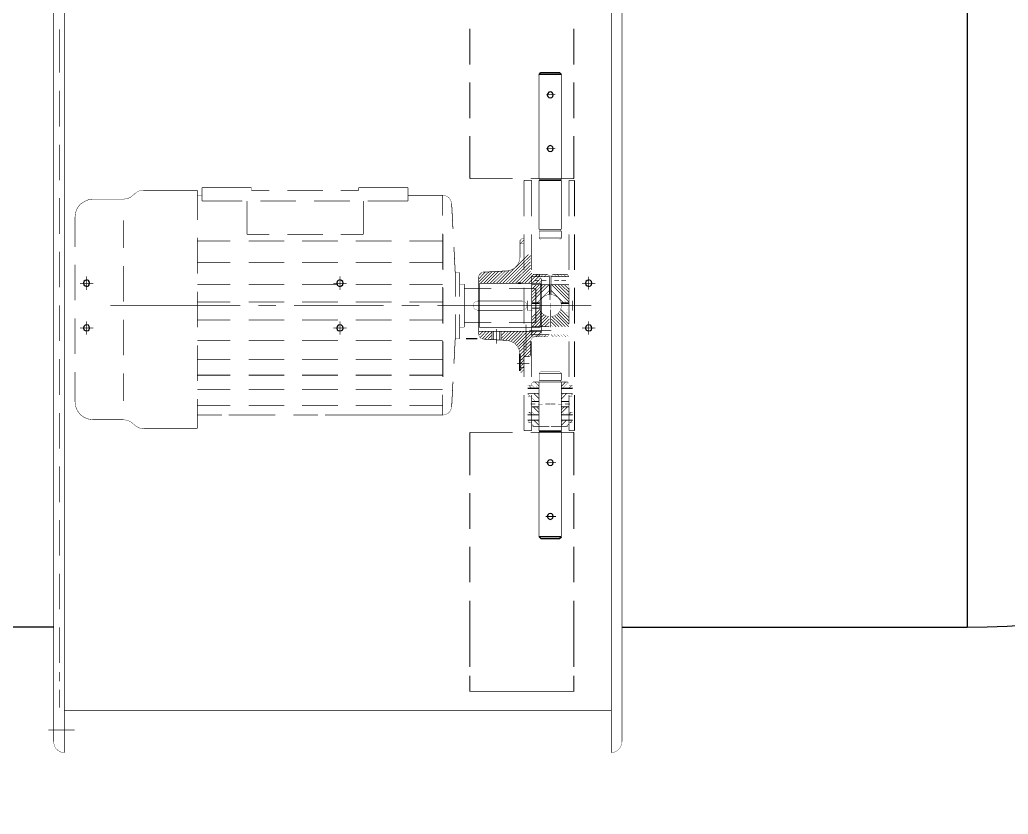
# Model space of a CAD drawing. Header units: millimetres. Extents: x -330573 to 5697, y 22061 to 198972.
# Drawn here: x -75845.2 to -75384.1, y 194787 to 195157.8 of the extents above; entities that cross this region are included whole.
import ezdxf

# ---------------------------------------------------------------- set-up
doc = ezdxf.new("R2010")
doc.units = ezdxf.units.MM
doc.layers.add('VL-AC-EQUIPMENT', color=5, linetype='Continuous', lineweight=25)
doc.layers.add('VL-AC-FA', color=3, linetype='Continuous', lineweight=18)

msp = doc.modelspace()

# ---------------------------------------------------------------- linework, layer by layer
at = {"layer": 'VL-AC-EQUIPMENT', "color": 5}
msp.add_line((-75631.94, 195008.86), (-75637.02, 195008.88), dxfattribs=at)
for points, const_width in [([(-75824.45, 194815.84), (-75824.45, 195232.9)], 0.321), ([(-75569.33, 194815.84), (-75569.33, 195232.9)], 0.321), ([(-75829.46, 194820.85), (-75829.46, 195227.89)], 0.321), ([(-75564.33, 194820.85), (-75564.33, 195227.89)], 0.321), ([(-75826.58, 195133.07), (-75826.58, 195153.38)], 0.321), ([(-75635.28, 195136.86), (-75635.28, 195153.69)], 0.321), ([(-75586.77, 195136.86), (-75586.77, 195153.69)], 0.321), ([(-75826.58, 195107.9), (-75826.58, 195124.73)], 0.321), ([(-75635.28, 195111.84), (-75635.28, 195128.52)], 0.321), ([(-75586.77, 195111.84), (-75586.77, 195128.52)], 0.321), ([(-75635.28, 195083.65), (-75635.28, 195103.51)], 0.321), ([(-75586.77, 195083.65), (-75586.77, 195103.51)], 0.321), ([(-75826.58, 195082.89), (-75826.58, 195099.56)], 0.321), ([(-75615.27, 195083.65), (-75635.28, 195083.65)], 0.321), ([(-75737.15, 195079.4), (-75760.2, 195079.4)], 0.321), ([(-75760.2, 195073.19), (-75760.2, 195079.4)], 0.321), ([(-75740.34, 195079.4), (-75757.01, 195079.4)], 0.321), ([(-75737.15, 195078.19), (-75737.15, 195079.4)], 0.121), ([(-75664.08, 195079.4), (-75687.13, 195079.4)], 0.321), ([(-75687.13, 195078.19), (-75687.13, 195079.4)], 0.321), ([(-75665.14, 195079.4), (-75681.97, 195079.4)], 0.321), ([(-75664.08, 195073.19), (-75664.08, 195079.4)], 0.321), ([(-75826.58, 195057.87), (-75826.58, 195074.55)], 0.321), ([(-75796.86, 195074.1), (-75811.11, 195074.1), (-75813.24, 195073.79), (-75815.21, 195072.88), (-75817.03, 195071.67), (-75818.39, 195069.85), (-75819.15, 195067.88), (-75819.45, 195065.76)], 0.211), ([(-75796.86, 195074.1), (-75795.04, 195074.25), (-75793.53, 195075.01), (-75792.16, 195076.07)], 0.169), ([(-75787.46, 195078.19), (-75789.28, 195078.04), (-75790.8, 195077.28), (-75792.16, 195076.07)], 0.169), ([(-75762.47, 195078.19), (-75787.46, 195078.19)], 0.321), ([(-75762.47, 195064.39), (-75762.47, 195078.19)], 0.321), ([(-75760.2, 195075.91), (-75762.47, 195075.91)], 0.227), ([(-75728.82, 195078.19), (-75737.15, 195078.19)], 0.321), ([(-75703.8, 195078.19), (-75720.48, 195078.19)], 0.321), ([(-75687.13, 195078.19), (-75695.46, 195078.19)], 0.321), ([(-75648.01, 195075.91), (-75664.08, 195075.91)], 0.321), ([(-75648.01, 195066.36), (-75648.01, 195075.91)], 0.321), ([(-75643.77, 195072.12), (-75644.22, 195073.64), (-75645.13, 195074.85), (-75646.5, 195075.61), (-75648.01, 195075.91)], 0.152), ([(-75741.4, 195073.19), (-75760.2, 195073.19)], 0.321), ([(-75739.28, 195073.19), (-75739.28, 195057.72)], 0.321), ([(-75716.39, 195073.19), (-75733.06, 195073.19)], 0.321), ([(-75691.22, 195073.19), (-75708.05, 195073.19)], 0.321), ([(-75685, 195073.19), (-75685, 195057.72)], 0.321), ([(-75664.08, 195073.19), (-75682.88, 195073.19)], 0.321), ([(-75643.16, 195060.15), (-75643.77, 195072.12)], 0.321), ([(-75819.45, 195051.81), (-75819.45, 195065.76)], 0.321), ([(-75796.86, 195051.2), (-75796.86, 195064.24)], 0.321), ([(-75762.47, 195039.23), (-75762.47, 195056.06)], 0.321), ([(-75728.82, 195057.72), (-75739.28, 195057.72)], 0.321), ([(-75703.8, 195057.72), (-75720.48, 195057.72)], 0.321), ([(-75685, 195057.72), (-75695.46, 195057.72)], 0.321), ([(-75648.01, 195041.35), (-75648.01, 195058.03)], 0.321), ([(-75647.86, 195041.05), (-75647.86, 195057.72)], 0.321), ([(-75762.47, 195054.54), (-75747.01, 195054.54)], 0.321), ([(-75738.52, 195054.54), (-75721.84, 195054.54)], 0.321), ([(-75713.5, 195054.54), (-75696.83, 195054.54)], 0.321), ([(-75688.49, 195054.54), (-75671.81, 195054.54)], 0.321), ([(-75663.48, 195054.54), (-75648.01, 195054.54)], 0.321), ([(-75642.1, 195039.83), (-75642.71, 195051.81)], 0.321), ([(-75826.58, 195032.86), (-75826.58, 195049.54)], 0.321), ([(-75819.45, 195026.8), (-75819.45, 195043.47)], 0.321), ([(-75796.86, 195026.19), (-75796.86, 195042.87)], 0.321), ([(-75762.47, 195044.53), (-75747.01, 195044.53)], 0.321), ([(-75738.52, 195044.53), (-75721.84, 195044.53)], 0.321), ([(-75713.5, 195044.53), (-75696.83, 195044.53)], 0.321), ([(-75688.49, 195044.53), (-75671.81, 195044.53)], 0.321), ([(-75663.48, 195044.53), (-75648.01, 195044.53)], 0.321), ([(-75813.99, 195031.65), (-75813.99, 195038.01)], 0.321), ([(-75813.99, 195031.8), (-75813.99, 195037.86)], 0.321), ([(-75695.92, 195031.65), (-75695.92, 195038.01)], 0.321), ([(-75695.92, 195031.8), (-75695.92, 195038.01)], 0.321), ([(-75642.1, 195039.83), (-75642.1, 195028.62)], 0.321), ([(-75639.98, 195039.83), (-75642.1, 195039.83)], 0.212), ([(-75639.98, 195028.62), (-75639.98, 195039.83)], 0.321), ([(-75628, 195040.14), (-75631.19, 195036.8)], 0.321), ([(-75626.33, 195040.14), (-75631.19, 195035.44)], 0.321), ([(-75631.19, 195010.88), (-75631.19, 195038.01)], 0.321), ([(-75629.52, 195039.99), (-75631.19, 195038.32)], 0.236), ([(-75629.06, 195039.99), (-75630.12, 195039.68), (-75630.88, 195038.92), (-75631.19, 195038.01)], 0.0959), ([(-75624.82, 195040.29), (-75630.28, 195034.83)], 0.321), ([(-75629.06, 195039.99), (-75617.85, 195040.59)], 0.321), ([(-75623.3, 195040.29), (-75628.76, 195034.83)], 0.321), ([(-75621.79, 195040.44), (-75627.4, 195034.83)], 0.321), ([(-75620.12, 195040.44), (-75625.88, 195034.83)], 0.321), ([(-75618.6, 195040.59), (-75624.36, 195034.83)], 0.321), ([(-75616.94, 195040.74), (-75622.85, 195034.83)], 0.321), ([(-75817.18, 195034.83), (-75810.96, 195034.83)], 0.321), ([(-75816.42, 195034.83), (-75811.57, 195034.83)], 0.321), ([(-75812.17, 195034.83), (-75815.96, 195034.83)], 0.321), ([(-75813.99, 195033.01), (-75813.99, 195036.65)], 0.321), ([(-75762.47, 195034.38), (-75747.01, 195034.38)], 0.321), ([(-75738.52, 195034.38), (-75721.84, 195034.38)], 0.321), ([(-75713.5, 195034.38), (-75696.83, 195034.38)], 0.321), ([(-75698.95, 195034.83), (-75692.74, 195034.83)], 0.321), ([(-75698.34, 195034.83), (-75693.34, 195034.83)], 0.321), ([(-75697.74, 195034.83), (-75693.95, 195034.83)], 0.321), ([(-75695.92, 195033.01), (-75695.92, 195036.65)], 0.321), ([(-75688.49, 195034.38), (-75671.81, 195034.38)], 0.321), ([(-75663.48, 195034.38), (-75648.01, 195034.38)], 0.321), ([(-75648.01, 195016.18), (-75648.01, 195033.01)], 0.321), ([(-75647.86, 195016.03), (-75647.86, 195032.71)], 0.321), ([(-75637.86, 195014.37), (-75637.86, 195034.38), (-75639.98, 195034.38)], 0.212), ([(-75630.73, 195034.83), (-75631.19, 195035.29)], 0.0643), ([(-75630.73, 195014.21), (-75630.73, 195034.83)], 0.321), ([(-75762.47, 195014.21), (-75762.47, 195030.89)], 0.321), ([(-75625.27, 195032.25), (-75637.86, 195032.25)], 0.321), ([(-75826.58, 195007.85), (-75826.58, 195024.52)], 0.321), ([(-75794.44, 195024.37), (-75802.93, 195024.37)], 0.321), ([(-75742.31, 195024.37), (-75794.5, 195024.37)], 0.321), ([(-75762.47, 195026.04), (-75747.01, 195026.04)], 0.321), ([(-75738.52, 195026.04), (-75721.84, 195026.04)], 0.321), ([(-75725.63, 195024.37), (-75733.97, 195024.37)], 0.321), ([(-75675.45, 195024.37), (-75717.29, 195024.37)], 0.321), ([(-75713.5, 195026.04), (-75696.83, 195026.04)], 0.321), ([(-75688.49, 195026.04), (-75671.81, 195026.04)], 0.321), ([(-75658.78, 195024.37), (-75667.12, 195024.37)], 0.321), ([(-75663.48, 195026.04), (-75648.01, 195026.04)], 0.321), ([(-75631.64, 195026.49), (-75632.7, 195026.19), (-75633.46, 195025.43), (-75633.61, 195024.37), (-75633.46, 195023.31), (-75632.7, 195022.55), (-75631.64, 195022.25)], 0.107), ([(-75642.1, 195020.28), (-75642.1, 195008.91)], 0.321), ([(-75639.98, 195008.91), (-75639.98, 195020.28)], 0.321), ([(-75819.45, 195001.78), (-75819.45, 195018.46)], 0.321), ([(-75813.99, 195010.88), (-75813.99, 195017.09)], 0.321), ([(-75813.99, 195011.94), (-75813.99, 195016.03)], 0.321), ([(-75813.99, 195012.09), (-75813.99, 195015.73)], 0.321), ([(-75796.86, 195001.18), (-75796.86, 195017.85)], 0.321), ([(-75762.47, 195017.7), (-75747.01, 195017.7)], 0.321), ([(-75738.52, 195017.7), (-75721.84, 195017.7)], 0.321), ([(-75713.5, 195017.7), (-75696.83, 195017.7)], 0.321), ([(-75695.92, 195010.88), (-75695.92, 195017.09)], 0.321), ([(-75695.92, 195011.94), (-75695.92, 195016.03)], 0.321), ([(-75695.92, 195012.09), (-75695.92, 195015.73)], 0.321), ([(-75688.49, 195017.7), (-75671.81, 195017.7)], 0.321), ([(-75663.48, 195017.7), (-75648.01, 195017.7)], 0.321), ([(-75637.86, 195014.37), (-75639.98, 195014.37)], 0.212), ([(-75625.27, 195016.49), (-75637.86, 195016.49)], 0.321), ([(-75630.73, 195014.21), (-75631.19, 195013.76)], 0.0643), ([(-75817.18, 195013.91), (-75810.96, 195013.91)], 0.321), ([(-75816.42, 195013.91), (-75811.57, 195013.91)], 0.321), ([(-75812.17, 195013.91), (-75815.96, 195013.91)], 0.321), ([(-75698.95, 195013.91), (-75692.74, 195013.91)], 0.321), ([(-75698.34, 195013.91), (-75693.34, 195013.91)], 0.321), ([(-75697.74, 195013.91), (-75693.95, 195013.91)], 0.321), ([(-75629.06, 195012.39), (-75631.19, 195010.42)], 0.29), ([(-75631.19, 195010.88), (-75630.88, 195009.82), (-75630.12, 195009.06), (-75629.06, 195008.76)], 0.107), ([(-75630.58, 195012.39), (-75631.19, 195011.79)], 0.0858), ([(-75627.7, 195012.39), (-75630.58, 195009.36)], 0.321), ([(-75626.18, 195012.39), (-75629.67, 195008.76)], 0.321), ([(-75624.97, 195012.09), (-75628.31, 195008.76)], 0.321), ([(-75624.97, 195010.73), (-75626.94, 195008.6)], 0.29), ([(-75624.97, 195008.45), (-75624.97, 195012.39)], 0.321), ([(-75624.36, 195008.45), (-75624.36, 195012.39)], 0.321), ([(-75622.85, 195006.63), (-75622.85, 195013.46)], 0.321), ([(-75621.33, 195008.3), (-75621.33, 195012.39)], 0.321), ([(-75617.24, 195012.39), (-75620.73, 195008.91)], 0.321), ([(-75620.73, 195008.3), (-75620.73, 195012.39)], 0.321), ([(-75618.75, 195012.39), (-75620.73, 195010.42)], 0.279), ([(-75620.27, 195012.39), (-75620.73, 195011.94)], 0.0643), ([(-75615.87, 195012.39), (-75619.97, 195008.3)], 0.321), ([(-75614.36, 195012.39), (-75618.6, 195008.15)], 0.321), ([(-75612.84, 195012.39), (-75617.24, 195008)], 0.321), ([(-75762.47, 195008), (-75747.01, 195008)], 0.321), ([(-75762.47, 194989.2), (-75762.47, 195005.88)], 0.321), ([(-75738.52, 195008), (-75721.84, 195008)], 0.321), ([(-75713.5, 195008), (-75696.83, 195008)], 0.321), ([(-75688.49, 195008), (-75671.81, 195008)], 0.321), ([(-75663.48, 195008), (-75648.01, 195008)], 0.321), ([(-75648.01, 194991.17), (-75648.01, 195007.85)], 0.321), ([(-75647.86, 194991.02), (-75647.86, 195007.69)], 0.321), ([(-75642.1, 195008.91), (-75642.71, 194997.23)], 0.321), ([(-75639.98, 195008.91), (-75642.1, 195008.91)], 0.212), ([(-75629.06, 195008.76), (-75617.85, 195008.15)], 0.321), ([(-75624.97, 195009.21), (-75625.58, 195008.6)], 0.0858), ([(-75826.58, 194982.68), (-75826.58, 194999.51)], 0.321), ([(-75762.47, 194999.21), (-75747.01, 194999.21)], 0.321), ([(-75738.52, 194999.21), (-75721.84, 194999.21)], 0.321), ([(-75713.5, 194999.21), (-75696.83, 194999.21)], 0.321), ([(-75688.49, 194999.21), (-75671.81, 194999.21)], 0.321), ([(-75663.48, 194999.21), (-75648.01, 194999.21)], 0.321), ([(-75819.45, 194979.5), (-75819.45, 194993.44)], 0.321), ([(-75796.86, 194979.95), (-75796.86, 194992.84)], 0.321), ([(-75762.47, 194991.93), (-75747.01, 194991.93)], 0.321), ([(-75738.52, 194991.93), (-75721.84, 194991.93)], 0.321), ([(-75713.5, 194991.93), (-75696.83, 194991.93)], 0.321), ([(-75688.49, 194991.93), (-75671.81, 194991.93)], 0.321), ([(-75663.48, 194991.93), (-75648.01, 194991.93)], 0.321), ([(-75643.16, 194988.9), (-75643.77, 194977.07)], 0.321), ([(-75762.47, 194985.11), (-75747.01, 194985.11)], 0.321), ([(-75738.52, 194985.11), (-75721.84, 194985.11)], 0.321), ([(-75713.5, 194985.11), (-75696.83, 194985.11)], 0.321), ([(-75688.49, 194985.11), (-75671.81, 194985.11)], 0.321), ([(-75663.48, 194985.11), (-75648.01, 194985.11)], 0.321), ([(-75648.01, 194973.28), (-75648.01, 194982.83)], 0.321), ([(-75819.45, 194979.5), (-75819.15, 194977.37), (-75818.39, 194975.4), (-75817.03, 194973.58), (-75815.21, 194972.22), (-75813.24, 194971.46), (-75811.11, 194971.16)], 0.211), ([(-75762.47, 194967.07), (-75762.47, 194980.86)], 0.321), ([(-75762.47, 194977.83), (-75747.01, 194977.83)], 0.321), ([(-75738.52, 194977.83), (-75721.84, 194977.83)], 0.321), ([(-75713.5, 194977.83), (-75696.83, 194977.83)], 0.321), ([(-75688.49, 194977.83), (-75671.81, 194977.83)], 0.321), ([(-75663.48, 194977.83), (-75648.01, 194977.83)], 0.321), ([(-75826.58, 194957.67), (-75826.58, 194974.34)], 0.321), ([(-75750.95, 194973.28), (-75762.47, 194973.28)], 0.321), ([(-75739.43, 194973.28), (-75747.77, 194973.28)], 0.321), ([(-75725.94, 194973.28), (-75742.61, 194973.28)], 0.321), ([(-75706.08, 194973.28), (-75717.6, 194973.28)], 0.321), ([(-75648.01, 194973.28), (-75702.84, 194973.28)], 0.321), ([(-75648.01, 194973.28), (-75646.5, 194973.58), (-75645.13, 194974.34), (-75644.22, 194975.56), (-75643.77, 194977.07)], 0.152), ([(-75796.86, 194971.16), (-75811.11, 194971.16)], 0.321), ([(-75792.16, 194969.04), (-75793.53, 194970.25), (-75795.04, 194970.86), (-75796.86, 194971.16)], 0.163), ([(-75792.16, 194969.04), (-75790.8, 194967.98), (-75789.28, 194967.22), (-75787.46, 194967.07)], 0.169), ([(-75762.47, 194967.07), (-75787.46, 194967.07)], 0.321), ([(-75635.28, 194965.25), (-75635.28, 194945.24)], 0.321), ([(-75615.27, 194965.25), (-75635.28, 194965.25)], 0.321), ([(-75586.77, 194965.25), (-75586.77, 194945.24)], 0.321), ([(-75826.58, 194932.65), (-75826.58, 194949.33)], 0.321), ([(-75635.28, 194936.9), (-75635.28, 194920.22)], 0.321), ([(-75586.77, 194936.9), (-75586.77, 194920.22)], 0.321), ([(-75826.58, 194907.64), (-75826.58, 194924.31)], 0.321), ([(-75635.28, 194911.88), (-75635.28, 194895.21)], 0.321), ([(-75586.77, 194911.88), (-75586.77, 194895.21)], 0.321), ([(-75826.58, 194882.62), (-75826.58, 194899.3)], 0.321), ([(-75635.28, 194886.72), (-75635.28, 194855.68)], 0.321), ([(-75586.77, 194886.72), (-75586.77, 194855.68)], 0.321), ([(-75826.58, 194857.61), (-75826.58, 194874.29)], 0.321), ([(-75826.58, 194853.44), (-75826.58, 194849.12)], 0.321), ([(-75586.77, 194851.66), (-75586.77, 194844.37), (-75635.28, 194844.37), (-75635.28, 194851.66)], 0.321), ([(-75826.58, 194836.77), (-75826.58, 194845.1)], 0.321), ([(-75824.45, 194835.4), (-75569.33, 194835.4)], 0.321), ([(-75819.6, 194826.3), (-75831.88, 194826.3)], 0.321), ([(-75829.46, 194820.85), (-75829.15, 194819.33), (-75828.55, 194817.82), (-75827.33, 194816.75), (-75825.97, 194816), (-75824.45, 194815.84)], 0.152), ([(-75569.33, 194815.84), (-75567.82, 194816), (-75566.45, 194816.75), (-75565.39, 194817.82), (-75564.63, 194819.33), (-75564.33, 194820.85)], 0.15), ([(-75569.33, 194815.84), (-75569.33, 194815.69)], 0.0152)]:
    msp.add_lwpolyline(points, dxfattribs=dict(at, const_width=const_width))
at = {"layer": 'VL-AC-EQUIPMENT', "color": 7}
for points, const_width in [([(-75602.99, 195132.31), (-75602.99, 195083.65)], 0.321), ([(-75592.53, 195132.31), (-75592.53, 195083.65)], 0.321), ([(-75595.41, 195122.76), (-75599.65, 195122.76)], 0.321), ([(-75595.41, 195097.75), (-75599.65, 195097.75)], 0.321), ([(-75586.77, 195083.65), (-75606.93, 195083.65)], 0.321), ([(-75592.53, 195083.65), (-75602.99, 195083.65)], 0.321), ([(-75602.99, 195083.65), (-75592.53, 195083.65)], 0.321), ([(-75602.69, 195083.65), (-75602.69, 195082.89)], 0.0758), ([(-75592.83, 195083.65), (-75592.83, 195082.89)], 0.0758), ([(-75609.96, 195066.06), (-75609.96, 195082.89)], 0.321), ([(-75609.96, 195082.89), (-75606.48, 195082.89)], 0.321), ([(-75606.48, 195066.06), (-75606.48, 195082.89)], 0.321), ([(-75602.99, 195082.89), (-75602.99, 195060)], 0.321), ([(-75592.53, 195082.89), (-75592.53, 195060)], 0.321), ([(-75589.04, 195066.06), (-75589.04, 195082.89)], 0.321), ([(-75589.04, 195082.89), (-75586.46, 195082.89)], 0.258), ([(-75586.46, 195066.06), (-75586.46, 195082.89)], 0.321), ([(-75610.87, 195055.75), (-75611.93, 195054.54)], 0.161), ([(-75611.17, 195055.75), (-75611.78, 195055.45), (-75611.93, 195054.84)], 0.0625), ([(-75611.17, 195055.75), (-75609.96, 195055.75)], 0.121), ([(-75609.96, 195041.05), (-75609.96, 195057.72)], 0.321), ([(-75609.96, 195048.17), (-75609.96, 195055.75)], 0.321), ([(-75606.48, 195041.05), (-75606.48, 195057.72)], 0.321), ([(-75592.53, 195060), (-75602.99, 195060)], 0.321), ([(-75602.99, 195060), (-75592.53, 195060)], 0.321), ([(-75592.53, 195059.24), (-75602.99, 195059.24)], 0.321), ([(-75592.53, 195059.24), (-75602.99, 195059.24)], 0.321), ([(-75602.99, 195055.9), (-75592.53, 195055.9)], 0.321), ([(-75602.23, 195055.15), (-75602.99, 195055.9), (-75602.99, 195059.24)], 0.107), ([(-75602.69, 195060), (-75602.69, 195059.24)], 0.0758), ([(-75593.29, 195059.24), (-75602.23, 195059.24)], 0.321), ([(-75602.23, 195055.15), (-75593.44, 195055.15), (-75592.53, 195055.9)], 0.118), ([(-75592.83, 195060), (-75592.83, 195059.24)], 0.0758), ([(-75592.53, 195059.24), (-75592.53, 195055.9)], 0.321), ([(-75589.04, 195041.05), (-75589.04, 195057.72)], 0.321), ([(-75586.46, 195041.05), (-75586.46, 195057.72)], 0.321), ([(-75611.93, 195046.81), (-75611.93, 195054.84)], 0.321), ([(-75609.96, 195053.33), (-75611.93, 195053.33)], 0.197), ([(-75609.96, 195055.15), (-75611.78, 195053.33)], 0.257), ([(-75609.96, 195053.78), (-75610.27, 195053.33)], 0.0547), ([(-75607.99, 195048.17), (-75621.48, 195034.83)], 0.321), ([(-75606.93, 195047.72), (-75619.97, 195034.83)], 0.321), ([(-75606.93, 195046.35), (-75618.45, 195034.83)], 0.321), ([(-75617.85, 195040.59), (-75616.03, 195041.05), (-75614.36, 195041.96), (-75613.15, 195043.32), (-75612.24, 195044.99), (-75611.93, 195046.81)], 0.183), ([(-75606.93, 195044.84), (-75616.94, 195034.83)], 0.321), ([(-75606.93, 195043.32), (-75615.57, 195034.83)], 0.321), ([(-75606.93, 195041.96), (-75614.06, 195034.83)], 0.321), ([(-75606.93, 195040.44), (-75612.54, 195034.83)], 0.321), ([(-75606.32, 195039.53), (-75611.02, 195034.83)], 0.321), ([(-75605.41, 195039.08), (-75609.66, 195034.83)], 0.321), ([(-75603.75, 195038.92), (-75607.99, 195034.83)], 0.321), ([(-75606.48, 195038.32), (-75606.48, 195010.42)], 0.321), ([(-75606.48, 195037.86), (-75598.14, 195037.86)], 0.321), ([(-75605.41, 195038.92), (-75606.48, 195037.86)], 0.15), ([(-75602.53, 195038.47), (-75606.17, 195034.83)], 0.321), ([(-75605.87, 195038.92), (-75598.9, 195038.92)], 0.321), ([(-75604.05, 195038.92), (-75605.11, 195037.86)], 0.15), ([(-75602.08, 195037.41), (-75604.5, 195034.83)], 0.321), ([(-75602.53, 195038.92), (-75603.59, 195037.86)], 0.15), ([(-75601.02, 195038.92), (-75602.23, 195037.86)], 0.161), ([(-75599.5, 195038.92), (-75600.71, 195037.86)], 0.161), ([(-75598.44, 195038.62), (-75599.2, 195037.86)], 0.107), ([(-75598.9, 195038.92), (-75598.14, 195038.32)], 0.0971), ([(-75598.14, 195038.32), (-75598.14, 195029.53)], 0.321), ([(-75597.38, 195038.32), (-75597.38, 195029.53)], 0.321), ([(-75589.04, 195037.86), (-75597.38, 195037.86)], 0.321), ([(-75596.77, 195038.92), (-75597.38, 195038.32)], 0.0858), ([(-75597.08, 195038.62), (-75596.32, 195037.86)], 0.107), ([(-75589.65, 195038.92), (-75596.77, 195038.92)], 0.321), ([(-75596.01, 195038.92), (-75594.8, 195037.86)], 0.161), ([(-75594.5, 195038.92), (-75593.44, 195037.86)], 0.15), ([(-75592.98, 195038.92), (-75591.92, 195037.86)], 0.15), ([(-75591.62, 195038.92), (-75590.41, 195037.86)], 0.161), ([(-75590.1, 195038.92), (-75589.04, 195037.86)], 0.15), ([(-75589.04, 195010.42), (-75589.04, 195038.32), (-75589.65, 195038.92)], 0.0858), ([(-75579.79, 195031.8), (-75579.79, 195037.86)], 0.321), ([(-75630.73, 195034.83), (-75602.38, 195034.83)], 0.321), ([(-75609.96, 195016.03), (-75609.96, 195032.71)], 0.321), ([(-75607.54, 195036.04), (-75606.32, 195036.04)], 0.121), ([(-75598.29, 195034.22), (-75606.48, 195026.04)], 0.321), ([(-75599.8, 195034.22), (-75606.48, 195027.55)], 0.321), ([(-75601.32, 195034.22), (-75606.48, 195029.07)], 0.321), ([(-75602.84, 195034.22), (-75606.48, 195030.59)], 0.321), ([(-75604.2, 195034.22), (-75606.48, 195031.95)], 0.321), ([(-75606.48, 195034.22), (-75598.14, 195034.22)], 0.321), ([(-75606.48, 195016.03), (-75606.48, 195032.71)], 0.321), ([(-75605.72, 195034.22), (-75606.48, 195033.47)], 0.107), ([(-75605.87, 195036.04), (-75605.57, 195036.04)], 0.0303), ([(-75598.14, 195033.01), (-75605.57, 195025.58), (-75605.72, 195025.58)], 0.0152), ([(-75605.11, 195036.04), (-75602.99, 195036.04)], 0.212), ([(-75601.93, 195035.89), (-75603.14, 195034.83)], 0.161), ([(-75602.53, 195036.04), (-75602.23, 195036.04)], 0.0303), ([(-75602.38, 195014.21), (-75602.38, 195034.83)], 0.321), ([(-75602.38, 195034.83), (-75601.93, 195035.29)], 0.0643), ([(-75601.93, 195011.79), (-75601.93, 195036.95)], 0.321), ([(-75601.78, 195036.04), (-75599.65, 195036.04)], 0.212), ([(-75599.2, 195036.04), (-75598.9, 195036.04)], 0.0303), ([(-75598.44, 195036.04), (-75597.23, 195036.04)], 0.121), ([(-75597.08, 195036.04), (-75598.29, 195036.04)], 0.121), ([(-75597.83, 195026.95), (-75597.83, 195034.38)], 0.321), ([(-75597.83, 195026.95), (-75597.83, 195034.38)], 0.321), ([(-75589.04, 195034.22), (-75597.38, 195034.22)], 0.321), ([(-75597.23, 195034.22), (-75589.04, 195026.04)], 0.321), ([(-75597.38, 195033.01), (-75590.1, 195025.58), (-75589.95, 195025.58)], 0.0152), ([(-75596.32, 195036.04), (-75596.77, 195036.04)], 0.0455), ([(-75593.74, 195036.04), (-75595.86, 195036.04)], 0.212), ([(-75595.71, 195034.22), (-75589.04, 195027.55)], 0.321), ([(-75594.2, 195034.22), (-75589.04, 195029.07)], 0.321), ([(-75592.98, 195036.04), (-75593.44, 195036.04)], 0.0455), ([(-75592.83, 195034.22), (-75589.04, 195030.59)], 0.321), ([(-75590.41, 195036.04), (-75592.53, 195036.04)], 0.212), ([(-75591.31, 195034.22), (-75589.04, 195031.95)], 0.321), ([(-75589.65, 195036.04), (-75590.1, 195036.04)], 0.0455), ([(-75589.8, 195034.22), (-75589.04, 195033.47)], 0.107), ([(-75587.98, 195036.04), (-75589.19, 195036.04)], 0.121), ([(-75589.04, 195016.03), (-75589.04, 195032.71)], 0.321), ([(-75586.46, 195016.03), (-75586.46, 195032.71)], 0.321), ([(-75582.98, 195034.83), (-75576.76, 195034.83)], 0.321), ([(-75581.76, 195034.83), (-75577.97, 195034.83)], 0.321), ([(-75579.79, 195033.01), (-75579.79, 195036.65)], 0.321), ([(-75604.5, 195032.25), (-75616.94, 195032.25)], 0.321), ([(-75604.5, 195016.49), (-75604.5, 195032.25)], 0.321), ([(-75598.14, 195031.5), (-75604.05, 195025.58)], 0.321), ([(-75598.29, 195029.53), (-75599.96, 195029.22), (-75601.32, 195028.16), (-75602.38, 195026.8), (-75602.99, 195025.28), (-75602.99, 195023.46), (-75602.38, 195021.95), (-75601.32, 195020.58), (-75599.96, 195019.67), (-75598.29, 195019.22)], 0.163), ([(-75598.14, 195029.98), (-75598.74, 195029.53)], 0.0758), ([(-75597.38, 195031.5), (-75591.47, 195025.58)], 0.321), ([(-75597.38, 195019.22), (-75595.71, 195019.67), (-75594.2, 195020.58), (-75593.13, 195021.95), (-75592.68, 195023.46), (-75592.68, 195025.28), (-75593.13, 195026.8), (-75594.2, 195028.16), (-75595.71, 195029.22), (-75597.38, 195029.53)], 0.158), ([(-75597.38, 195029.98), (-75596.92, 195029.53)], 0.0643), ([(-75592.68, 195023.76), (-75592.68, 195025.28), (-75593.13, 195026.8), (-75594.2, 195028.16), (-75595.41, 195029.07)], 0.152), ([(-75610.72, 195026.49), (-75631.64, 195026.49)], 0.321), ([(-75616.63, 195024.37), (-75578.58, 195024.37)], 0.321), ([(-75610.72, 195022.25), (-75609.66, 195022.55), (-75608.9, 195023.31), (-75608.6, 195024.37), (-75608.9, 195025.43), (-75609.66, 195026.19), (-75610.72, 195026.49)], 0.107), ([(-75608.29, 195026.64), (-75608.29, 195022.1)], 0.321), ([(-75599.8, 195024.37), (-75608.29, 195024.37)], 0.321), ([(-75608.29, 195026.64), (-75607.99, 195026.95), (-75606.48, 195026.95)], 0.0429), ([(-75602.84, 195023.31), (-75606.48, 195023.31)], 0.321), ([(-75602.84, 195023.16), (-75606.48, 195023.16)], 0.321), ([(-75603.44, 195023.31), (-75603.59, 195023.16), (-75606.48, 195020.13)], 0.0214), ([(-75606.48, 195021.64), (-75605.11, 195023.16), (-75604.96, 195023.31)], 0.0214), ([(-75606.48, 195023.31), (-75606.48, 195023.16)], 0.0152), ([(-75602.99, 195024.98), (-75602.84, 195023.46), (-75602.38, 195021.95), (-75601.47, 195020.73), (-75600.26, 195019.82)], 0.152), ([(-75592.07, 195024.37), (-75600.41, 195024.37)], 0.321), ([(-75596.77, 195024.37), (-75599.2, 195024.37)], 0.243), ([(-75598.9, 195024.37), (-75596.32, 195024.37)], 0.258), ([(-75597.83, 195025.58), (-75597.83, 195023.16)], 0.243), ([(-75597.83, 195025.58), (-75597.83, 195023.16)], 0.243), ([(-75595.86, 195024.37), (-75587.22, 195024.37)], 0.321), ([(-75592.07, 195023.31), (-75591.92, 195023.16), (-75589.04, 195020.13)], 0.0214), ([(-75589.04, 195021.64), (-75590.41, 195023.16), (-75590.56, 195023.31)], 0.0214), ([(-75589.19, 195023.31), (-75589.04, 195023.16)], 0.0214), ([(-75587.37, 195026.64), (-75587.52, 195026.95), (-75589.04, 195026.95)], 0.0339), ([(-75587.37, 195026.64), (-75587.37, 195022.1)], 0.321), ([(-75610.72, 195022.25), (-75631.64, 195022.25)], 0.321), ([(-75608.29, 195022.1), (-75607.99, 195021.95), (-75606.48, 195021.95)], 0.0339), ([(-75602.69, 195022.55), (-75606.48, 195018.76)], 0.321), ([(-75602.23, 195021.64), (-75606.48, 195017.25)], 0.321), ([(-75601.62, 195020.73), (-75606.48, 195015.73)], 0.321), ([(-75600.71, 195020.13), (-75606.32, 195014.52)], 0.321), ([(-75599.8, 195019.52), (-75604.96, 195014.52)], 0.321), ([(-75598.59, 195019.22), (-75603.44, 195014.52)], 0.321), ([(-75597.53, 195022.55), (-75597.53, 195014.21)], 0.321), ([(-75596.92, 195019.22), (-75592.07, 195014.52)], 0.321), ([(-75595.71, 195019.52), (-75590.71, 195014.52)], 0.321), ([(-75594.8, 195020.13), (-75589.19, 195014.52)], 0.321), ([(-75594.04, 195020.73), (-75589.04, 195015.73)], 0.321), ([(-75593.44, 195021.64), (-75589.04, 195017.25)], 0.321), ([(-75592.83, 195022.55), (-75589.04, 195018.76)], 0.321), ([(-75602.38, 195014.21), (-75630.73, 195014.21)], 0.321), ([(-75604.5, 195016.49), (-75616.94, 195016.49)], 0.321), ([(-75609.05, 195003.15), (-75609.05, 195015.43)], 0.321), ([(-75606.48, 195010.42), (-75606.48, 195016.03)], 0.321), ([(-75606.48, 195014.52), (-75598.14, 195014.52)], 0.321), ([(-75598.14, 195018.16), (-75601.93, 195014.52)], 0.321), ([(-75598.14, 195016.79), (-75600.41, 195014.52)], 0.321), ([(-75598.14, 195015.27), (-75599.05, 195014.52)], 0.118), ([(-75597.38, 195018.16), (-75593.59, 195014.52)], 0.321), ([(-75597.38, 195016.79), (-75595.1, 195014.52)], 0.321), ([(-75597.38, 195015.27), (-75596.62, 195014.52)], 0.107), ([(-75579.79, 195010.88), (-75579.79, 195017.09)], 0.321), ([(-75579.79, 195012.09), (-75579.79, 195015.73)], 0.321), ([(-75631.19, 195012.39), (-75601.93, 195012.39)], 0.321), ([(-75611.48, 195012.39), (-75616.03, 195007.69)], 0.321), ([(-75609.96, 195012.39), (-75614.96, 195007.24)], 0.321), ([(-75608.45, 195012.39), (-75614.21, 195006.63)], 0.321), ([(-75606.93, 195012.39), (-75613.45, 195005.88)], 0.321), ([(-75605.57, 195012.39), (-75612.84, 195004.97)], 0.321), ([(-75604.05, 195012.39), (-75612.39, 195004.06)], 0.321), ([(-75607.54, 195012.7), (-75597.23, 195012.7)], 0.321), ([(-75604.81, 195009.82), (-75605.87, 195009.51), (-75606.63, 195008.76), (-75606.93, 195007.69)], 0.107), ([(-75606.48, 195010.88), (-75598.14, 195010.88)], 0.321), ([(-75606.48, 195010.42), (-75605.87, 195009.82), (-75598.9, 195009.82)], 0.0858), ([(-75605.57, 195010.88), (-75606.32, 195010.12)], 0.107), ([(-75604.05, 195010.88), (-75605.11, 195009.82)], 0.15), ([(-75604.81, 195009.82), (-75604.05, 195009.82)], 0.0758), ([(-75601.93, 195012.24), (-75604.5, 195009.82)], 0.321), ([(-75604.05, 195009.82), (-75602.99, 195010.12), (-75602.23, 195010.88), (-75601.93, 195011.79)], 0.0959), ([(-75602.53, 195010.88), (-75603.75, 195009.82)], 0.161), ([(-75601.02, 195010.88), (-75602.23, 195009.82)], 0.161), ([(-75599.65, 195010.88), (-75600.71, 195009.82)], 0.15), ([(-75598.14, 195010.88), (-75599.2, 195009.82)], 0.15), ([(-75597.38, 195010.88), (-75596.32, 195009.82)], 0.15), ([(-75596.01, 195010.88), (-75594.8, 195009.82)], 0.161), ([(-75594.5, 195010.88), (-75593.29, 195009.82)], 0.161), ([(-75592.98, 195010.88), (-75591.92, 195009.82)], 0.15), ([(-75591.62, 195010.88), (-75590.41, 195009.82)], 0.161), ([(-75590.1, 195010.88), (-75589.34, 195010.12)], 0.107), ([(-75582.98, 195013.91), (-75576.76, 195013.91)], 0.321), ([(-75581.76, 195013.91), (-75577.97, 195013.91)], 0.321), ([(-75611.93, 195001.93), (-75612.24, 195003.75), (-75613.15, 195005.42), (-75614.36, 195006.79), (-75616.03, 195007.69), (-75617.85, 195008.15)], 0.183), ([(-75606.93, 195008), (-75612.08, 195002.84)], 0.321), ([(-75606.93, 195006.48), (-75611.93, 195001.48)], 0.321), ([(-75606.93, 195004.97), (-75611.93, 194999.96)], 0.321), ([(-75609.96, 194991.02), (-75609.96, 195007.69)], 0.321), ([(-75606.93, 195007.69), (-75606.93, 195001.02), (-75607.38, 195000.57)], 0.0643), ([(-75606.93, 195007.69), (-75606.93, 195001.02)], 0.321), ([(-75606.48, 194991.02), (-75606.48, 195007.69)], 0.321), ([(-75589.04, 194991.02), (-75589.04, 195007.69)], 0.321), ([(-75586.46, 194991.02), (-75586.46, 195007.69)], 0.321), ([(-75606.93, 195003.45), (-75611.93, 194998.45)], 0.321), ([(-75609.96, 195000.57), (-75609.96, 194993.14)], 0.321), ([(-75609.96, 195000.57), (-75607.38, 195000.57)], 0.258), ([(-75606.93, 195002.09), (-75608.45, 195000.57)], 0.214), ([(-75607.54, 194997.23), (-75613.3, 194997.23)], 0.321), ([(-75609.96, 194997.69), (-75611.93, 194995.57)], 0.29), ([(-75609.96, 194996.17), (-75611.93, 194994.05)], 0.29), ([(-75609.96, 194999.05), (-75611.93, 194997.08)], 0.279), ([(-75609.96, 194999.05), (-75611.93, 194999.05)], 0.197), ([(-75609.96, 194996.32), (-75609.96, 194996.63)], 0.0303), ([(-75609.96, 194995.42), (-75611.93, 194995.42)], 0.197), ([(-75611.93, 194993.9), (-75611.78, 194993.29), (-75611.17, 194993.14), (-75609.96, 194993.14), (-75611.17, 194993.14)], 0.0625), ([(-75609.96, 194994.66), (-75611.48, 194993.14)], 0.214), ([(-75609.96, 194995.11), (-75610.27, 194995.42)], 0.0429), ([(-75609.96, 194993.29), (-75609.96, 194993.14)], 0.0152), ([(-75602.99, 194992.84), (-75592.53, 194992.84)], 0.321), ([(-75602.23, 194993.6), (-75602.99, 194992.84), (-75602.99, 194989.5)], 0.107), ([(-75602.23, 194993.6), (-75593.44, 194993.6), (-75592.53, 194992.84)], 0.118), ([(-75592.53, 194989.5), (-75592.53, 194992.84)], 0.321), ([(-75607.99, 194987.08), (-75608.29, 194986.93), (-75608.29, 194982.38)], 0.0339), ([(-75606.48, 194987.08), (-75607.99, 194987.08)], 0.152), ([(-75607.69, 194987.08), (-75606.48, 194985.86)], 0.172), ([(-75606.48, 194988.14), (-75606.48, 194987.08)], 0.106), ([(-75606.48, 194988.14), (-75605.87, 194988.74)], 0.0858), ([(-75606.48, 194987.38), (-75604.96, 194985.86), (-75604.81, 194985.71)], 0.0214), ([(-75606.17, 194988.59), (-75603.59, 194985.86), (-75603.44, 194985.71)], 0.0214), ([(-75598.14, 194988.74), (-75605.87, 194988.74)], 0.321), ([(-75604.96, 194988.74), (-75602.99, 194986.77)], 0.279), ([(-75603.44, 194988.74), (-75602.99, 194988.29)], 0.0643), ([(-75592.53, 194989.5), (-75602.99, 194989.5)], 0.321), ([(-75592.53, 194989.5), (-75602.99, 194989.5)], 0.321), ([(-75602.99, 194965.85), (-75602.99, 194988.74)], 0.321), ([(-75592.53, 194988.74), (-75602.99, 194988.74)], 0.321), ([(-75602.99, 194988.74), (-75592.53, 194988.74)], 0.321), ([(-75602.99, 194988.74), (-75602.99, 194985.86)], 0.288), ([(-75602.69, 194988.74), (-75602.69, 194989.5)], 0.0758), ([(-75593.29, 194989.5), (-75602.23, 194989.5)], 0.321), ([(-75597.38, 194988.74), (-75589.65, 194988.74)], 0.321), ([(-75592.83, 194988.74), (-75592.83, 194989.5)], 0.0758), ([(-75592.53, 194965.85), (-75592.53, 194988.74)], 0.321), ([(-75592.53, 194988.74), (-75592.53, 194985.86)], 0.288), ([(-75590.56, 194988.74), (-75592.53, 194986.77)], 0.279), ([(-75592.07, 194988.74), (-75592.53, 194988.29)], 0.0643), ([(-75589.34, 194988.59), (-75592.07, 194985.86), (-75592.22, 194985.71)], 0.0214), ([(-75589.04, 194987.38), (-75590.56, 194985.86), (-75590.71, 194985.71)], 0.0214), ([(-75589.04, 194988.14), (-75589.65, 194988.74)], 0.0858), ([(-75587.83, 194987.08), (-75589.04, 194985.86)], 0.172), ([(-75589.04, 194987.08), (-75587.52, 194987.08)], 0.152), ([(-75589.04, 194988.14), (-75589.04, 194987.08)], 0.106), ([(-75587.52, 194987.08), (-75587.37, 194986.93), (-75587.37, 194982.38)], 0.0214), ([(-75609.96, 194966), (-75609.96, 194982.68)], 0.321), ([(-75602.99, 194985.86), (-75608.29, 194985.86)], 0.321), ([(-75602.99, 194985.71), (-75608.29, 194985.71)], 0.321), ([(-75602.99, 194983.44), (-75608.29, 194983.44)], 0.321), ([(-75602.99, 194983.44), (-75608.29, 194983.44)], 0.321), ([(-75608.29, 194983.14), (-75607.08, 194982.07)], 0.161), ([(-75608.29, 194986.17), (-75607.99, 194985.86)], 0.0429), ([(-75608.29, 194982.38), (-75607.99, 194982.07)], 0.0429), ([(-75606.48, 194982.07), (-75607.99, 194982.07)], 0.152), ([(-75607.99, 194985.86), (-75607.84, 194985.71)], 0.0214), ([(-75607.08, 194983.44), (-75606.93, 194983.44)], 0.0152), ([(-75602.99, 194979.5), (-75603.14, 194979.65), (-75606.93, 194983.44)], 0.0214), ([(-75606.48, 194966), (-75606.48, 194982.68)], 0.321), ([(-75606.48, 194982.07), (-75606.48, 194974.65)], 0.321), ([(-75606.48, 194985.86), (-75606.32, 194985.71)], 0.0214), ([(-75605.41, 194983.44), (-75602.99, 194980.86)], 0.321), ([(-75605.57, 194983.44), (-75605.41, 194983.44)], 0.0152), ([(-75604.05, 194983.44), (-75603.9, 194983.44)], 0.0152), ([(-75603.9, 194983.44), (-75602.99, 194982.38)], 0.14), ([(-75602.99, 194983.44), (-75602.99, 194979.65)], 0.321), ([(-75602.99, 194983.44), (-75602.99, 194985.86)], 0.243), ([(-75592.53, 194985.86), (-75587.37, 194985.86)], 0.321), ([(-75592.53, 194985.71), (-75587.37, 194985.71)], 0.321), ([(-75590.1, 194983.44), (-75592.53, 194980.86)], 0.321), ([(-75592.53, 194983.44), (-75587.37, 194983.44)], 0.321), ([(-75592.53, 194983.44), (-75587.37, 194983.44)], 0.321), ([(-75592.53, 194983.44), (-75592.53, 194979.65)], 0.321), ([(-75592.53, 194985.86), (-75592.53, 194983.44)], 0.243), ([(-75591.62, 194983.44), (-75592.53, 194982.38)], 0.14), ([(-75592.53, 194979.5), (-75592.38, 194979.65), (-75588.59, 194983.44)], 0.0214), ([(-75591.47, 194983.44), (-75591.62, 194983.44)], 0.0152), ([(-75589.95, 194983.44), (-75590.1, 194983.44)], 0.0152), ([(-75589.04, 194985.86), (-75589.19, 194985.71)], 0.0214), ([(-75589.04, 194966), (-75589.04, 194982.68)], 0.321), ([(-75589.04, 194982.07), (-75589.04, 194974.65)], 0.321), ([(-75589.04, 194982.07), (-75587.52, 194982.07)], 0.152), ([(-75588.59, 194983.44), (-75588.59, 194983.29)], 0.0152), ([(-75587.37, 194983.14), (-75588.43, 194982.07)], 0.15), ([(-75587.37, 194986.17), (-75587.68, 194985.86)], 0.0429), ([(-75587.68, 194985.86), (-75587.68, 194985.71)], 0.0152), ([(-75587.37, 194982.38), (-75587.52, 194982.07)], 0.0339), ([(-75586.46, 194966), (-75586.46, 194982.68)], 0.321), ([(-75606.93, 194978.44), (-75604.66, 194978.44)], 0.227), ([(-75602.99, 194979.65), (-75606.48, 194979.65)], 0.321), ([(-75602.99, 194979.5), (-75606.48, 194979.5)], 0.321), ([(-75602.99, 194977.22), (-75606.48, 194977.22)], 0.321), ([(-75602.99, 194977.07), (-75606.48, 194977.07)], 0.321), ([(-75606.48, 194980.1), (-75606.17, 194979.65)], 0.0547), ([(-75604.5, 194979.5), (-75604.66, 194979.65), (-75606.48, 194981.47)], 0.0214), ([(-75606.17, 194979.65), (-75606.02, 194979.5)], 0.0214), ([(-75605.72, 194977.07), (-75602.99, 194974.34)], 0.321), ([(-75605.26, 194977.22), (-75605.11, 194977.07)], 0.0214), ([(-75604.35, 194978.44), (-75603.9, 194978.44)], 0.0455), ([(-75603.75, 194977.22), (-75603.59, 194977.07)], 0.0214), ([(-75603.44, 194978.44), (-75601.32, 194978.44)], 0.212), ([(-75602.99, 194977.07), (-75602.99, 194973.43)], 0.321), ([(-75602.99, 194977.07), (-75602.99, 194979.65)], 0.258), ([(-75601.02, 194978.44), (-75600.56, 194978.44)], 0.0455), ([(-75600.11, 194978.44), (-75597.83, 194978.44)], 0.227), ([(-75595.41, 194978.44), (-75597.68, 194978.44)], 0.227), ([(-75594.65, 194978.44), (-75595.1, 194978.44)], 0.0455), ([(-75592.07, 194978.44), (-75594.2, 194978.44)], 0.212), ([(-75592.53, 194979.65), (-75589.04, 194979.65)], 0.321), ([(-75592.53, 194979.5), (-75589.04, 194979.5)], 0.321), ([(-75592.53, 194977.22), (-75589.04, 194977.22)], 0.321), ([(-75589.8, 194977.07), (-75592.53, 194974.34)], 0.321), ([(-75592.53, 194977.07), (-75592.53, 194973.43)], 0.321), ([(-75592.53, 194977.07), (-75589.04, 194977.07)], 0.321), ([(-75592.53, 194979.65), (-75592.53, 194977.07)], 0.258), ([(-75591.77, 194977.22), (-75591.92, 194977.07)], 0.0214), ([(-75591.31, 194978.44), (-75591.77, 194978.44)], 0.0455), ([(-75591.01, 194979.5), (-75590.86, 194979.65), (-75589.04, 194981.47)], 0.0214), ([(-75588.59, 194978.44), (-75590.86, 194978.44)], 0.227), ([(-75590.41, 194977.22), (-75590.41, 194977.07)], 0.0152), ([(-75589.5, 194979.65), (-75589.65, 194979.5)], 0.0214), ([(-75589.04, 194980.1), (-75589.5, 194979.65)], 0.0643), ([(-75602.99, 194973.43), (-75608.29, 194973.43)], 0.321), ([(-75602.99, 194973.28), (-75608.29, 194973.28)], 0.321), ([(-75607.99, 194974.65), (-75608.29, 194974.34), (-75608.29, 194969.79)], 0.0429), ([(-75608.29, 194973.74), (-75607.84, 194973.43)], 0.0547), ([(-75606.48, 194974.65), (-75607.99, 194974.65)], 0.152), ([(-75607.84, 194973.43), (-75607.69, 194973.28)], 0.0214), ([(-75607.69, 194974.65), (-75606.32, 194973.43)], 0.183), ([(-75606.48, 194976.47), (-75603.44, 194973.43), (-75603.29, 194973.28)], 0.0214), ([(-75606.48, 194974.95), (-75604.96, 194973.43), (-75604.81, 194973.28)], 0.0214), ([(-75606.32, 194973.43), (-75606.17, 194973.28)], 0.0214), ([(-75604.2, 194977.07), (-75602.99, 194975.86)], 0.172), ([(-75602.99, 194970.86), (-75602.99, 194973.43)], 0.258), ([(-75592.53, 194973.43), (-75587.37, 194973.43)], 0.321), ([(-75592.53, 194973.28), (-75587.37, 194973.28)], 0.321), ([(-75592.53, 194973.43), (-75592.53, 194970.86)], 0.258), ([(-75591.31, 194977.07), (-75592.53, 194975.86)], 0.172), ([(-75589.04, 194976.47), (-75592.22, 194973.43), (-75592.22, 194973.28)], 0.0152), ([(-75589.04, 194974.95), (-75590.71, 194973.43), (-75590.86, 194973.28)], 0.0214), ([(-75589.19, 194973.43), (-75589.34, 194973.28)], 0.0214), ([(-75587.98, 194974.65), (-75589.19, 194973.43)], 0.172), ([(-75589.04, 194974.65), (-75587.52, 194974.65)], 0.152), ([(-75587.68, 194973.43), (-75587.83, 194973.28)], 0.0214), ([(-75587.37, 194973.74), (-75587.68, 194973.43)], 0.0429), ([(-75587.52, 194974.65), (-75587.37, 194974.34), (-75587.37, 194969.79)], 0.0339), ([(-75602.99, 194971.01), (-75608.29, 194971.01)], 0.321), ([(-75602.99, 194970.86), (-75608.29, 194970.86)], 0.321), ([(-75608.29, 194970.86), (-75607.08, 194969.64)], 0.172), ([(-75608.29, 194969.79), (-75607.99, 194969.64)], 0.0339), ([(-75606.48, 194969.64), (-75607.99, 194969.64)], 0.152), ([(-75606.93, 194971.01), (-75606.78, 194970.86), (-75603.9, 194967.98)], 0.0214), ([(-75606.48, 194969.19), (-75605.41, 194967.98)], 0.161), ([(-75606.48, 194969.64), (-75606.48, 194968.58)], 0.106), ([(-75606.48, 194968.58), (-75605.87, 194967.98)], 0.0858), ([(-75598.14, 194967.98), (-75605.87, 194967.98)], 0.321), ([(-75605.41, 194970.86), (-75602.99, 194968.58)], 0.321), ([(-75605.41, 194971.01), (-75605.41, 194970.86)], 0.0152), ([(-75604.05, 194971.01), (-75603.9, 194970.86)], 0.0214), ([(-75603.9, 194970.86), (-75602.99, 194969.95)], 0.129), ([(-75602.99, 194970.86), (-75602.99, 194967.98)], 0.288), ([(-75598.14, 194967.98), (-75598.14, 194967.82)], 0.0152), ([(-75597.38, 194967.98), (-75589.65, 194967.98)], 0.321), ([(-75597.38, 194967.98), (-75597.38, 194967.82)], 0.0152), ([(-75592.53, 194971.01), (-75587.37, 194971.01)], 0.321), ([(-75590.25, 194970.86), (-75592.53, 194968.58)], 0.321), ([(-75592.53, 194970.86), (-75587.37, 194970.86)], 0.321), ([(-75592.53, 194970.86), (-75592.53, 194967.98)], 0.288), ([(-75591.77, 194970.86), (-75592.53, 194969.95)], 0.118), ([(-75591.62, 194971.01), (-75591.77, 194970.86)], 0.0214), ([(-75588.59, 194971.01), (-75588.74, 194970.86), (-75591.62, 194967.98)], 0.0214), ([(-75589.04, 194969.19), (-75590.25, 194967.98)], 0.172), ([(-75590.1, 194971.01), (-75590.25, 194970.86)], 0.0214), ([(-75589.04, 194968.58), (-75589.65, 194967.98)], 0.0858), ([(-75589.04, 194969.64), (-75587.52, 194969.64)], 0.152), ([(-75589.04, 194969.64), (-75589.04, 194968.58)], 0.106), ([(-75587.37, 194970.86), (-75588.59, 194969.64)], 0.172), ([(-75587.37, 194969.79), (-75587.52, 194969.64)], 0.0214), ([(-75609.96, 194966), (-75606.48, 194966)], 0.321), ([(-75586.77, 194965.25), (-75606.93, 194965.25)], 0.321), ([(-75602.99, 194916.43), (-75602.99, 194965.25)], 0.321), ([(-75592.53, 194965.25), (-75602.99, 194965.25)], 0.321), ([(-75602.99, 194965.25), (-75592.53, 194965.25)], 0.321), ([(-75602.69, 194965.25), (-75602.69, 194965.85)], 0.0606), ([(-75592.83, 194965.25), (-75592.83, 194965.85)], 0.0606), ([(-75592.53, 194916.43), (-75592.53, 194965.25)], 0.321), ([(-75589.04, 194966), (-75586.46, 194966)], 0.258), ([(-75595.1, 194951.15), (-75599.96, 194951.15)], 0.321), ([(-75595.1, 194925.98), (-75599.96, 194925.98)], 0.321)]:
    msp.add_lwpolyline(points, dxfattribs=dict(at, const_width=const_width))
for points in [[(-75592.53, 195132.31), (-75602.99, 195132.31), (-75602.23, 195133.22), (-75593.44, 195133.22), (-75592.53, 195132.31), (-75592.53, 195132.31)], [(-75599.2, 195122.76), (-75598.9, 195122), (-75598.44, 195121.55), (-75597.83, 195121.4), (-75597.08, 195121.55), (-75596.62, 195122), (-75596.47, 195122.76), (-75596.62, 195123.37), (-75597.08, 195123.97), (-75597.83, 195124.12), (-75598.44, 195123.97), (-75598.9, 195123.37), (-75599.2, 195122.76), (-75599.2, 195122.76)], [(-75599.2, 195097.75), (-75598.9, 195096.99), (-75598.44, 195096.53), (-75597.83, 195096.38), (-75597.08, 195096.53), (-75596.62, 195096.99), (-75596.47, 195097.75), (-75596.62, 195098.35), (-75597.08, 195098.81), (-75597.83, 195099.11), (-75598.44, 195098.81), (-75598.9, 195098.35), (-75599.2, 195097.75), (-75599.2, 195097.75)], [(-75592.53, 195082.89), (-75602.99, 195082.89), (-75592.53, 195082.89), (-75592.53, 195082.89)], [(-75611.33, 195034.83), (-75612.84, 195034.83), (-75611.33, 195034.83), (-75611.33, 195034.83)], [(-75581.31, 195034.83), (-75581.16, 195034.07), (-75580.55, 195033.62), (-75579.79, 195033.32), (-75579.04, 195033.62), (-75578.58, 195034.07), (-75578.43, 195034.83), (-75578.58, 195035.59), (-75579.04, 195036.04), (-75579.79, 195036.35), (-75580.55, 195036.04), (-75581.16, 195035.59), (-75581.31, 195034.83), (-75581.31, 195034.83)], [(-75602.84, 195025.58), (-75606.48, 195025.58), (-75602.84, 195025.58), (-75602.84, 195025.58)], [(-75592.68, 195025.58), (-75589.04, 195025.58), (-75592.68, 195025.58), (-75592.68, 195025.58)], [(-75581.31, 195013.91), (-75581.16, 195013.15), (-75580.55, 195012.7), (-75579.79, 195012.55), (-75579.04, 195012.7), (-75578.58, 195013.15), (-75578.43, 195013.91), (-75578.58, 195014.67), (-75579.04, 195015.27), (-75579.79, 195015.43), (-75580.55, 195015.27), (-75581.16, 195014.67), (-75581.31, 195013.91), (-75581.31, 195013.91)], [(-75581.31, 195013.91), (-75581.16, 195013.15), (-75580.55, 195012.7), (-75579.79, 195012.55), (-75579.04, 195012.7), (-75578.58, 195013.15), (-75578.43, 195013.91), (-75578.58, 195014.67), (-75579.04, 195015.27), (-75579.79, 195015.43), (-75580.55, 195015.27), (-75581.16, 195014.67), (-75581.31, 195013.91), (-75581.31, 195013.91)], [(-75592.53, 194965.85), (-75602.99, 194965.85), (-75592.53, 194965.85), (-75592.53, 194965.85)], [(-75599.2, 194951.15), (-75598.9, 194950.39), (-75598.44, 194949.94), (-75597.83, 194949.78), (-75597.08, 194949.94), (-75596.62, 194950.39), (-75596.47, 194951.15), (-75596.62, 194951.75), (-75597.08, 194952.21), (-75597.83, 194952.36), (-75598.44, 194952.21), (-75598.9, 194951.75), (-75599.2, 194951.15), (-75599.2, 194951.15)], [(-75599.2, 194925.98), (-75598.9, 194925.38), (-75598.44, 194924.92), (-75597.83, 194924.62), (-75597.08, 194924.92), (-75596.62, 194925.38), (-75596.47, 194925.98), (-75596.62, 194926.74), (-75597.08, 194927.2), (-75597.83, 194927.35), (-75598.44, 194927.2), (-75598.9, 194926.74), (-75599.2, 194925.98), (-75599.2, 194925.98)], [(-75592.53, 194916.43), (-75602.99, 194916.43), (-75602.23, 194915.67), (-75593.44, 194915.67), (-75592.53, 194916.43), (-75592.53, 194916.43)]]:
    msp.add_lwpolyline(points, dxfattribs=at)
at = {"layer": 'VL-AC-EQUIPMENT', "color": 5}
for points in [[(-75815.51, 195034.83), (-75815.36, 195034.07), (-75814.75, 195033.62), (-75813.99, 195033.32), (-75813.24, 195033.62), (-75812.78, 195034.07), (-75812.63, 195034.83), (-75812.78, 195035.59), (-75813.24, 195036.04), (-75813.99, 195036.35), (-75814.75, 195036.04), (-75815.36, 195035.59), (-75815.51, 195034.83), (-75815.51, 195034.83)], [(-75697.28, 195034.83), (-75697.13, 195034.07), (-75696.68, 195033.62), (-75695.92, 195033.32), (-75695.16, 195033.62), (-75694.55, 195034.07), (-75694.4, 195034.83), (-75694.55, 195035.59), (-75695.16, 195036.04), (-75695.92, 195036.35), (-75696.68, 195036.04), (-75697.13, 195035.59), (-75697.28, 195034.83), (-75697.28, 195034.83)], [(-75815.51, 195013.91), (-75815.36, 195013.15), (-75814.75, 195012.7), (-75813.99, 195012.55), (-75813.24, 195012.7), (-75812.78, 195013.15), (-75812.63, 195013.91), (-75812.78, 195014.67), (-75813.24, 195015.27), (-75813.99, 195015.43), (-75814.75, 195015.27), (-75815.36, 195014.67), (-75815.51, 195013.91), (-75815.51, 195013.91)], [(-75815.51, 195013.91), (-75815.36, 195013.15), (-75814.75, 195012.7), (-75813.99, 195012.55), (-75813.24, 195012.7), (-75812.78, 195013.15), (-75812.63, 195013.91), (-75812.78, 195014.67), (-75813.24, 195015.27), (-75813.99, 195015.43), (-75814.75, 195015.27), (-75815.36, 195014.67), (-75815.51, 195013.91), (-75815.51, 195013.91)], [(-75815.51, 195013.91), (-75815.36, 195013.15), (-75814.75, 195012.7), (-75813.99, 195012.55), (-75813.24, 195012.7), (-75812.78, 195013.15), (-75812.63, 195013.91), (-75812.78, 195014.67), (-75813.24, 195015.27), (-75813.99, 195015.43), (-75814.75, 195015.27), (-75815.36, 195014.67), (-75815.51, 195013.91), (-75815.51, 195013.91)], [(-75697.28, 195013.91), (-75697.13, 195013.15), (-75696.68, 195012.7), (-75695.92, 195012.55), (-75695.16, 195012.7), (-75694.55, 195013.15), (-75694.4, 195013.91), (-75694.55, 195014.67), (-75695.16, 195015.27), (-75695.92, 195015.43), (-75696.68, 195015.27), (-75697.13, 195014.67), (-75697.28, 195013.91), (-75697.28, 195013.91)], [(-75697.28, 195013.91), (-75697.13, 195013.15), (-75696.68, 195012.7), (-75695.92, 195012.55), (-75695.16, 195012.7), (-75694.55, 195013.15), (-75694.4, 195013.91), (-75694.55, 195014.67), (-75695.16, 195015.27), (-75695.92, 195015.43), (-75696.68, 195015.27), (-75697.13, 195014.67), (-75697.28, 195013.91), (-75697.28, 195013.91)], [(-75697.28, 195013.91), (-75697.13, 195013.15), (-75696.68, 195012.7), (-75695.92, 195012.55), (-75695.16, 195012.7), (-75694.55, 195013.15), (-75694.4, 195013.91), (-75694.55, 195014.67), (-75695.16, 195015.27), (-75695.92, 195015.43), (-75696.68, 195015.27), (-75697.13, 195014.67), (-75697.28, 195013.91), (-75697.28, 195013.91)], [(-75697.28, 195013.91), (-75697.13, 195013.15), (-75696.68, 195012.7), (-75695.92, 195012.55), (-75695.16, 195012.7), (-75694.55, 195013.15), (-75694.4, 195013.91), (-75694.55, 195014.67), (-75695.16, 195015.27), (-75695.92, 195015.43), (-75696.68, 195015.27), (-75697.13, 195014.67), (-75697.28, 195013.91), (-75697.28, 195013.91)], [(-75611.93, 195001.93), (-75611.93, 194993.9), (-75611.93, 195001.93), (-75611.93, 195001.93)]]:
    msp.add_lwpolyline(points, dxfattribs=at)
at = {"layer": 'VL-AC-EQUIPMENT', "color": 1}
for points, const_width in [([(-75608.75, 195024.37), (-75650.44, 195024.37)], 0.321), ([(-75632.85, 195024.37), (-75600.41, 195024.37)], 0.321), ([(-75604.05, 195025.58), (-75604.2, 195025.58)], 0.0152), ([(-75591.47, 195025.58), (-75591.31, 195025.58)], 0.0152)]:
    msp.add_lwpolyline(points, dxfattribs=dict(at, const_width=const_width))
at = {"layer": 'VL-AC-FA', "linetype": 'ByBlock', "lineweight": 30}
for points in [[(-75564.33, 194874.37), (-75403.23, 194874.37, 0.414251), (-75028.23, 195249.42), (-75028.32, 196011.8)], [(-75829.46, 194874.37), (-76537.5, 194874.37, 0.198912), (-76643.56, 194830.44), (-76885.32, 194588.68, -0.198912), (-77203.52, 194456.87), (-79030.68, 194456.87, 0.198912), (-79136.75, 194412.94), (-79882.99, 193666.69, -0.198912), (-80201.19, 193534.89), (-80356.86, 193534.89)]]:
    msp.add_lwpolyline(points, format="xyb", dxfattribs=at)
msp.add_lwpolyline([(-75403.23, 195174.37), (-75403.23, 194874.37)], dxfattribs=at)

doc.saveas('drawing.dxf')
